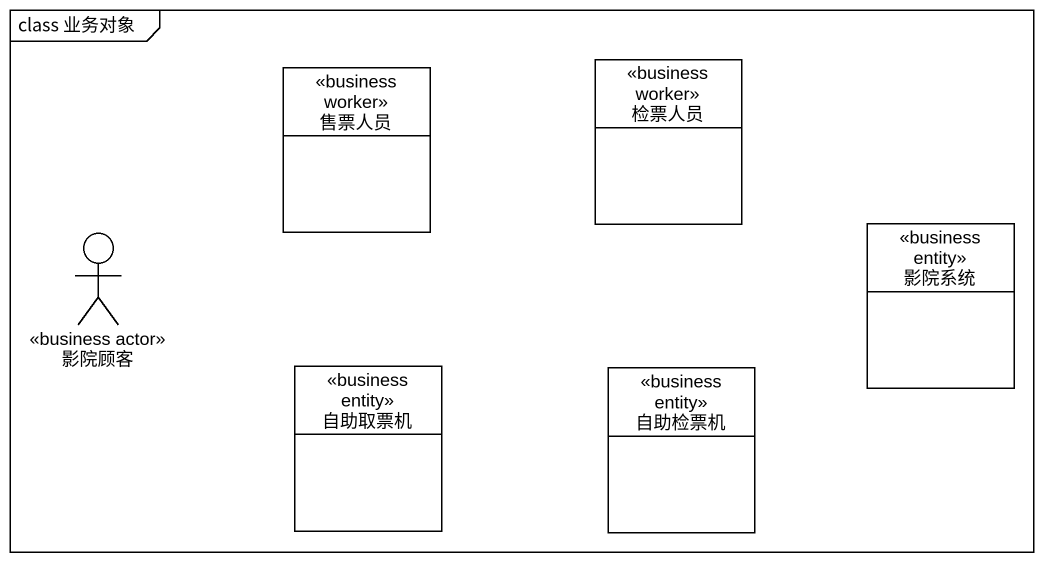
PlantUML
@startuml
mainframe class 业务对象
allowmixing
hide circle
hide empty members
class 售票人员 <<business worker>>
class 检票人员 <<business worker>>
actor 影院顾客 <<business actor>>
class 影院系统 <<business entity>>
class 自助取票机 <<business entity>>
class 自助检票机 <<business entity>>
@enduml
